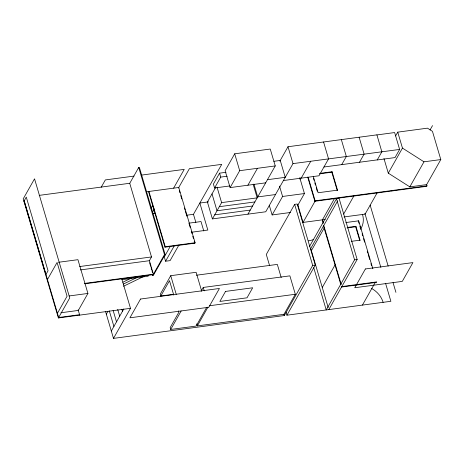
<?xml version="1.0" encoding="UTF-8"?>
<svg xmlns="http://www.w3.org/2000/svg" width="464" height="464" viewBox="0 0 464 464"><rect width="100%" height="100%" fill="white"/><g stroke="black" fill="none" stroke-linecap="round" stroke-linejoin="round"><path stroke-width="0.7" d="M23.925 201.33L26.274 197.107L48.053 270.773L45.924 274.531L24.151 200.866M47.479 279.456L57.089 262.467L67.065 296.235L57.455 313.223M101.164 187.311L105.34 179.928L134.026 176.094M129.642 183.5L138.719 167.452L139.368 167.365L165.132 254.539L153.259 275.517L152.615 275.604L152.204 274.224M58.4 317.968L69.739 297.929L34.539 178.831L23.2 198.876L58.4 317.968L130.494 308.328L121.725 278.644M58.476 262.282L77.94 259.683L87.922 293.445L78.312 310.433L60.929 312.759M79.303 315.172L79.57 314.702L78.155 309.906M151.038 208.411L152.807 205.279M152.308 212.703L154.431 208.951M173.594 188.169L184.225 169.383L141.195 175.137M106.32 314.14L107.944 311.274M178.454 188.024L189.399 168.687L221.728 164.366L193.465 214.31L195.86 222.418M39.208 195.379L129.729 183.274L151.508 256.94L149.379 260.698L80.411 269.92M111.314 331.023L123.789 308.966M148.619 275.274L148.091 276.213L121.962 279.705M164.981 247.19L165.248 246.72L148.915 191.47L148.648 191.939L164.981 247.19L194.834 243.2L195.095 242.73L178.768 187.479L146.346 191.812M385.555 283.289L390.874 301.293L286.938 315.195L315.282 265.089L297.227 204.009L294.646 204.351L312.695 265.437L284.351 315.537L113.489 338.389L130.494 308.328M152.615 275.604L164.488 254.626L138.719 167.452M170.323 246.285L164.297 256.928L165.567 261.226L170.097 260.623L178.953 244.963M165.567 261.226L174.429 245.572M226.02 172.301L219.576 173.159L213.411 184.057L214.571 187.984L229.61 185.977M214.571 187.984L220.736 177.091L219.576 173.159M215.563 187.624L207.414 202.026L212.402 218.909L265.744 211.775L292.993 163.618L287.999 146.74L376.907 134.85L381.849 151.815M247.962 214.153L275.251 165.926L270.257 149.048L234.697 153.804L225.127 170.711L230.121 187.595L265.681 182.839M201.631 290.98L196.11 272.293L170.729 275.686L160.277 294.164L160.822 296.003L173.513 294.309M160.822 296.003L169.505 280.662L173.768 295.092M212.402 218.909L221.612 202.623L217.024 187.096M230.121 187.595L239.685 170.682L234.697 153.804M247.898 185.217L257.468 168.304M206.544 307.591L196.092 326.064L170.711 329.463L181.163 310.984M201.115 291.201L203.238 287.442L289.884 275.854L295.324 294.269L283.985 314.314L197.345 325.896L196.736 323.837M279.85 161.141L287.999 146.74M197.345 325.896L207.976 307.11M290.458 212.489L272.13 214.942L282.582 196.463L279.519 186.093M299.982 179.226L300.689 177.973M301.206 178.153L310.77 161.24M294.646 204.351L266.295 254.458L269.578 265.565M297.47 205.859L304.436 193.546L299.738 177.637M426.578 184.469L426.99 185.849L426.723 186.319L314.865 201.277L315.131 200.808L308.189 177.329M325.31 219.443L303.038 222.424L315.085 201.127M332.079 171.738L337.519 190.153L337.258 190.623L331.812 172.208L332.079 171.738L319.864 173.374M341.73 164.627L346.335 156.484L341.342 139.606M323.124 223.474A20.834 17.823 29.5 0 0 322.434 219.832L334.48 198.534M309.581 246.355L336.51 198.754L339.097 198.412L357.152 259.492L328.802 309.592M337.682 200.912L310.747 248.513L328.193 307.522M359.507 162.249L364.112 154.106L359.124 137.228M311.379 250.664L324.139 228.114M343.604 214.101L354.235 195.315M381.895 151.728L377.238 159.958L395.021 157.58L399.626 149.437L394.638 132.559L376.855 134.937M395.618 135.9L397.741 132.141L427.483 128.163L432.454 131.329L440.8 159.57L426.625 184.62L409.816 186.87L388.287 173.153L383.977 158.584M345.86 222.54L358.689 220.829L358.423 221.299L359.037 223.381M355.934 226.299L360.035 240.172L359.768 240.642L355.668 226.768L355.934 226.299L347.339 227.453M322.271 287.494L335.025 264.95M377.157 192.827L365.11 214.124L343.952 216.949M388.287 173.153L402.462 148.103L397.741 132.141M391.807 190.988L392.074 190.518M336.51 198.754L354.566 259.834L326.215 309.94L313.705 267.6M430.047 129.978L432.518 125.611M409.816 186.87L423.986 161.814L440.8 159.57M362.425 305.097L375.185 282.553M122.861 282.216L131.341 278.104M123.407 284.061L137.75 277.101M123.523 286.253L144.205 276.219M273.841 161.304L280.244 160.445L285.232 177.329L267.45 179.707M239.685 170.682L275.251 165.926M292.993 163.618L399.626 149.437M220.736 177.091L227.186 176.227M323.947 167.005L377.29 159.871M319.597 173.843L331.812 172.208M283.423 180.531L318.983 175.775L328.553 158.862L323.565 141.984M208.464 201.886L199.845 203.041L207.831 230.051L191.307 232.261M275.488 194.549L257.706 196.927L253.918 184.098M221.612 202.623L257.178 197.867L253.182 184.365M152.888 213.788L155.475 213.44M282.582 196.463L304.436 193.546M337.519 190.153L318.124 192.751L313.287 176.378M219.31 206.695L254.875 201.939M252.573 206.01L217.007 210.766L212.019 193.888M187.004 215.174L193.465 214.31M315.131 200.808L426.99 185.849M214.704 214.838L250.264 210.082M188.79 223.19L201.005 221.554L203.795 231.008M165.248 246.72L195.095 242.73M347.072 227.923L355.668 226.768M164.488 254.626L165.132 254.539M79.663 266.545L151.508 256.94M351.439 241.326L360.035 240.172M84.5 283.411L153.41 274.195L149.321 260.362M84.953 283.788L153.149 274.665M196.411 275.222L277.327 264.399L281.207 277.524M69.153 295.957L87.922 293.445M312.695 265.437L315.282 265.089M354.566 259.834L357.152 259.492M79.57 314.702L58.667 317.498L24.192 200.86M341.823 286.578L376.739 281.909L376.478 282.379L341.562 287.048M209.397 305.764L295.324 294.269M402.462 148.103L423.986 161.814M370.139 205.129L388.148 266.058M393.06 282.675L395.925 292.366M364.884 213.359L380.845 267.368M358.689 220.829L372.841 268.72M359.855 226.154L360.882 229.628M362.111 233.792L362.732 235.874M363.55 238.653L364.576 242.121M367.244 251.146L367.859 253.228M368.271 254.614L369.704 259.475M370.939 263.639L371.554 265.721M313.42 178.211L314.029 180.258M314.836 182.99L315.439 185.032M316.245 187.763L317.254 191.174M323.773 225.498L341.208 284.496M323.507 225.968L340.744 284.287M307.719 177.103L314.865 201.277M297.702 204.38L303.038 222.424M269.271 205.256L272.13 214.942M286.114 312.417L286.938 315.195M283.939 314.151L284.351 315.537M179.319 190.71L179.928 192.78M180.745 195.547L181.766 198.998M184.423 207.976L185.032 210.047M185.443 211.427L186.87 216.265M189.115 223.857L190.136 227.314M191.359 231.455L191.974 233.531M192.792 236.292L193.401 238.363M194.219 241.123L194.834 243.2M203.238 287.442L204.247 290.853M170.729 275.686L176.256 294.373M178.443 310.897L178.849 312.272L170.166 327.619L170.711 329.463M149.628 262.775L150.696 266.365M151.061 267.606L151.67 269.677M151.919 270.518L152.534 272.588M121.887 309.244L122.484 311.274M117.699 309.447L119.695 316.199M113.112 310.37L116.505 321.848M109.318 310.903L113.906 326.436M105.519 311.419L113.489 338.389M323.309 222.21A20.834 17.823 29.5 0 1 322.434 219.832M313.316 239.54A20.834 17.823 29.5 0 1 308.479 240.839M362.523 214.467A22.226 19.012 29.5 0 1 360.905 228.642M371.449 288.364A22.226 19.012 29.5 0 1 383.119 302.331M140.54 299.025L129.914 317.811L208.794 307.261L219.426 288.475L140.54 299.025M225.527 291.421L219.861 301.443L247.016 297.813L252.683 287.79L225.527 291.421M365.394 268.952L354.763 287.744L402.288 281.387L412.919 262.601L365.394 268.952"/></g></svg>
